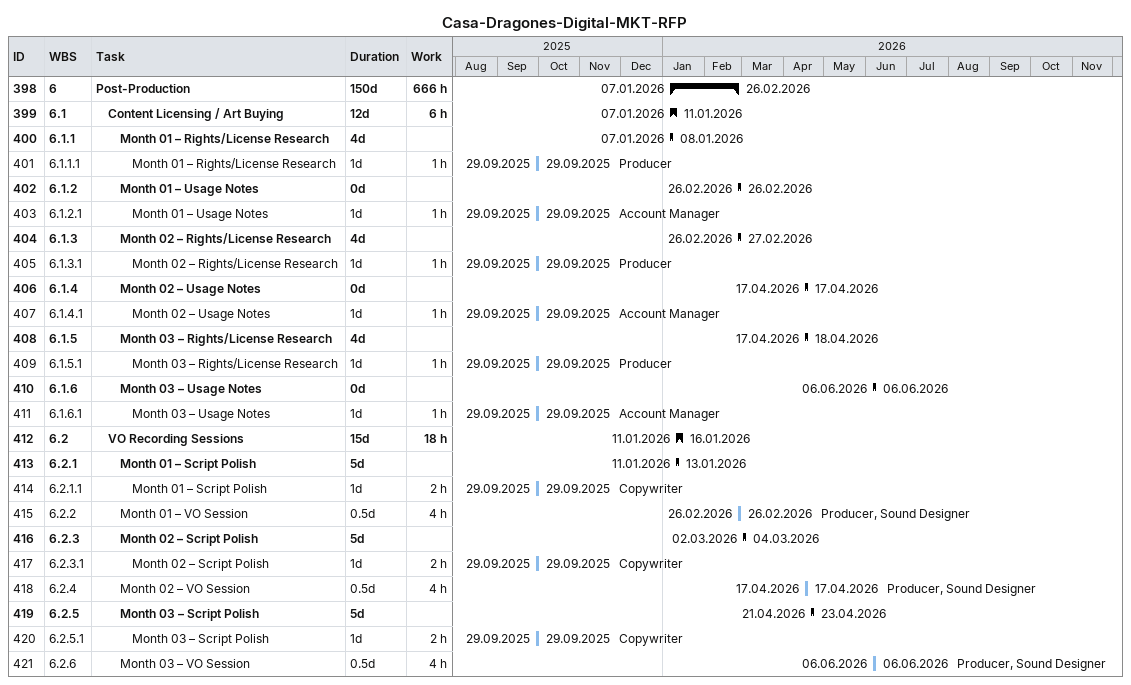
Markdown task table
Casa-Dragones-Digital-MKT-RFP

| ID | WBS | Task | Duration | Start | Finish | Resources | Work (h) |
|---|---|---|---|---|---|---|---|
| 398 | 6 | **Post-Production** | 150d | 2026-01-07 | 2026-02-26 |  | 666 |
| 399 | 6.1 | **Content Licensing / Art Buying** | 12d | 2026-01-07 | 2026-01-11 |  | 6 |
| 400 | 6.1.1 | **Month 01 – Rights/License Research** | 4d | 2026-01-07 | 2026-01-08 |  |  |
| 401 | 6.1.1.1 | Month 01 – Rights/License Research | 1d | 2025-09-29 | 2025-09-29 | Producer | 1 |
| 402 | 6.1.2 | **Month 01 – Usage Notes** | 0d | 2026-02-26 | 2026-02-26 |  |  |
| 403 | 6.1.2.1 | Month 01 – Usage Notes | 1d | 2025-09-29 | 2025-09-29 | Account Manager | 1 |
| 404 | 6.1.3 | **Month 02 – Rights/License Research** | 4d | 2026-02-26 | 2026-02-27 |  |  |
| 405 | 6.1.3.1 | Month 02 – Rights/License Research | 1d | 2025-09-29 | 2025-09-29 | Producer | 1 |
| 406 | 6.1.4 | **Month 02 – Usage Notes** | 0d | 2026-04-17 | 2026-04-17 |  |  |
| 407 | 6.1.4.1 | Month 02 – Usage Notes | 1d | 2025-09-29 | 2025-09-29 | Account Manager | 1 |
| 408 | 6.1.5 | **Month 03 – Rights/License Research** | 4d | 2026-04-17 | 2026-04-18 |  |  |
| 409 | 6.1.5.1 | Month 03 – Rights/License Research | 1d | 2025-09-29 | 2025-09-29 | Producer | 1 |
| 410 | 6.1.6 | **Month 03 – Usage Notes** | 0d | 2026-06-06 | 2026-06-06 |  |  |
| 411 | 6.1.6.1 | Month 03 – Usage Notes | 1d | 2025-09-29 | 2025-09-29 | Account Manager | 1 |
| 412 | 6.2 | **VO Recording Sessions** | 15d | 2026-01-11 | 2026-01-16 |  | 18 |
| 413 | 6.2.1 | **Month 01 – Script Polish** | 5d | 2026-01-11 | 2026-01-13 |  |  |
| 414 | 6.2.1.1 | Month 01 – Script Polish | 1d | 2025-09-29 | 2025-09-29 | Copywriter | 2 |
| 415 | 6.2.2 | Month 01 – VO Session | 0.5d | 2026-02-26 | 2026-02-26 | Producer, Sound Designer | 4 |
| 416 | 6.2.3 | **Month 02 – Script Polish** | 5d | 2026-03-02 | 2026-03-04 |  |  |
| 417 | 6.2.3.1 | Month 02 – Script Polish | 1d | 2025-09-29 | 2025-09-29 | Copywriter | 2 |
| 418 | 6.2.4 | Month 02 – VO Session | 0.5d | 2026-04-17 | 2026-04-17 | Producer, Sound Designer | 4 |
| 419 | 6.2.5 | **Month 03 – Script Polish** | 5d | 2026-04-21 | 2026-04-23 |  |  |
| 420 | 6.2.5.1 | Month 03 – Script Polish | 1d | 2025-09-29 | 2025-09-29 | Copywriter | 2 |
| 421 | 6.2.6 | Month 03 – VO Session | 0.5d | 2026-06-06 | 2026-06-06 | Producer, Sound Designer | 4 |
